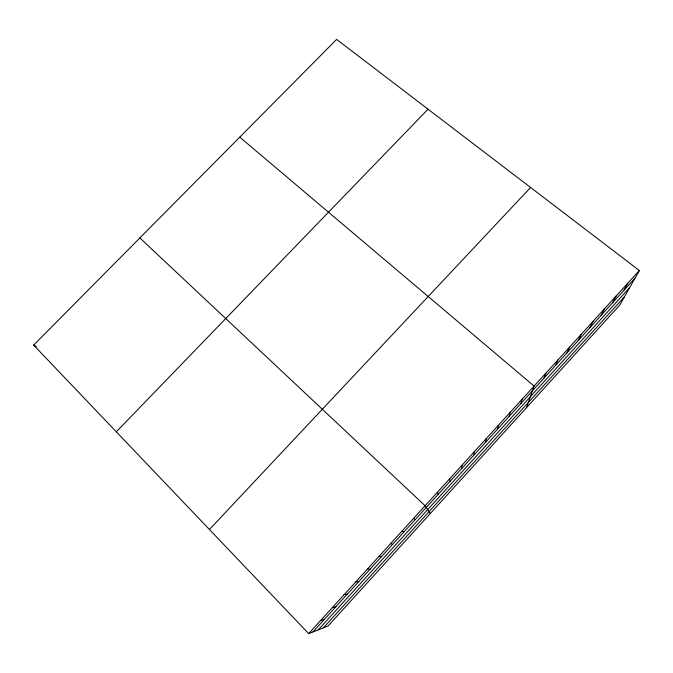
<?xml version="1.0" encoding="UTF-8"?>
<svg xmlns="http://www.w3.org/2000/svg" width="673" height="673" viewBox="0 0 673 673"><rect width="100%" height="100%" fill="white"/><g stroke="black" fill="none" stroke-linecap="round" stroke-linejoin="round"><path stroke-width="1.01" d="M473.885 455.141L474.011 452.054M485.679 442.178L486.125 438.754M497.431 429.273L498.188 425.513M509.141 416.41L510.201 412.322M520.801 403.598L522.172 399.173M526.471 407.737L534.093 386.083L239.756 137.149M543.994 378.125L545.971 373.044M555.528 365.456L557.799 360.055M567.011 352.837L569.585 347.117M578.46 340.269L581.329 334.229M589.859 327.743L593.022 321.391M601.225 315.267L604.665 308.596M612.539 302.833L616.275 295.859M623.812 290.45L627.833 283.165M639.35 270.521L619.707 305.163L328.037 626.033L308.671 633.596L33.65 345.106L336.635 39.404L639.35 270.521L308.671 633.596M323.385 627.85L624.451 296.801M312.937 631.93L635.043 278.109M318.262 629.852L629.65 287.623M209.429 529.5L530.585 187.481M116.311 431.814L428.045 109.194M320.508 620.599L324.453 619.278M332.302 607.652L335.928 606.676M344.054 594.747L347.361 594.116M355.756 581.893L358.751 581.607M367.424 569.089L370.1 569.139M379.042 556.327L381.406 556.714M390.618 543.616L392.679 544.339M33.65 345.106L36.418 346.536M402.151 530.955L403.909 532.006M139.866 237.939L425.1 505.76L430.316 513.516M413.643 518.336L415.098 519.716M437.4 492.257L438.224 494.31M449.648 478.797L450.153 481.203M461.855 465.396L462.04 468.147"/></g></svg>
